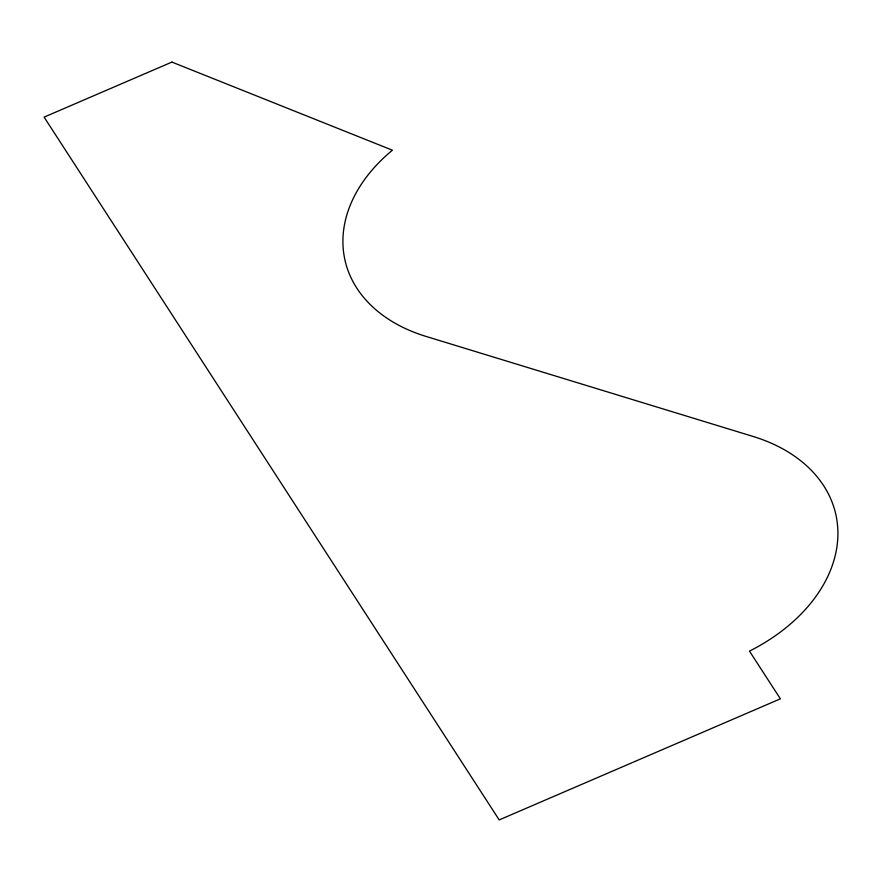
<?xml version="1.0" encoding="UTF-8"?>
<svg xmlns="http://www.w3.org/2000/svg" width="882" height="882" viewBox="0 0 882 882"><rect width="100%" height="100%" fill="white"/><g stroke="black" fill="none" stroke-linecap="round" stroke-linejoin="round"><path stroke-width="1.32" d="M171.913 62.082L44.1 117.119L499.201 819.918L780.383 698.831L749.48 651.114A170.59 121.043 -12.9 0 0 837.9 534.988A170.59 121.043 -12.9 0 0 753.162 436.48L425.885 336.373A167.029 118.519 -12.9 0 1 392.424 150.205L171.913 62.082"/></g></svg>
